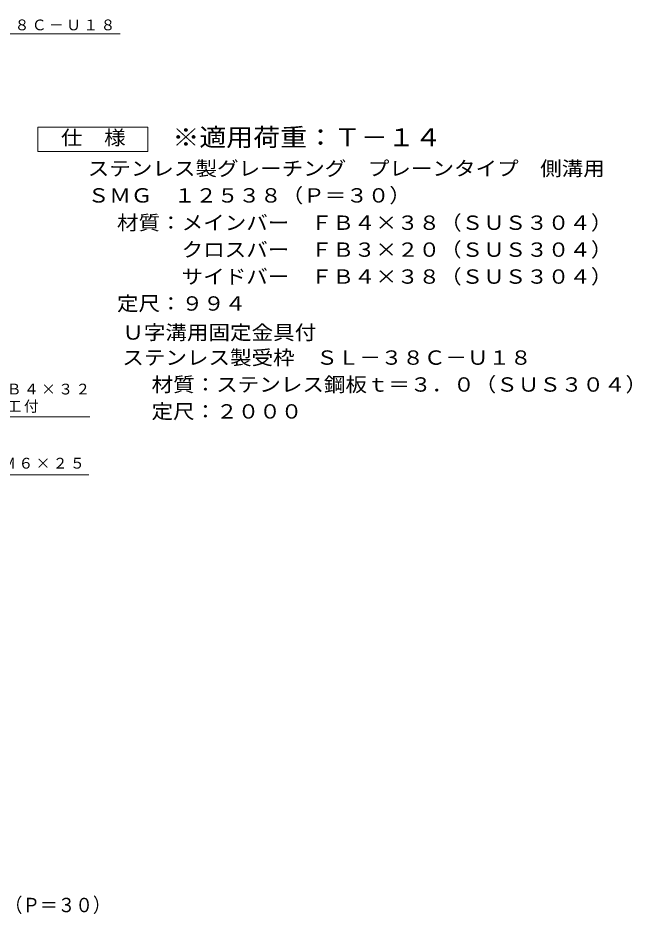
# Model space of a CAD drawing. Units: millimetres, scale not verified. Extents: x -271 to 412, y -387 to 295.
# Drawn here: x 161 to 411.8, y -377.7 to -11.6 of the extents above; entities that cross this region are included whole.
import ezdxf
from ezdxf.enums import TextEntityAlignment as Align

# ---------------------------------------------------------------- set-up
doc = ezdxf.new("R2010")
doc.units = ezdxf.units.MM
doc.header["$LTSCALE"] = 2
doc.layers.add('D-5', color=7, linetype='Continuous', lineweight=9)
doc.layers.add('F-0_F-0ﾚｲﾔ', color=2, linetype='Continuous')
doc.styles.add('ＭＳ ゴシック', font='')
doc.styles.get('ＭＳ ゴシック').set_extended_font_data('MS Gothic')

msp = doc.modelspace()

# ---------------------------------------------------------------- linework, layer by layer
at = {"layer": 'D-5'}
for p, q in [((202.754, -18.081), (74.792, -18.081)), ((190.321, -174.609), (109.549, -174.609)), ((110.135, -198.22), (189.906, -198.22))]:
    msp.add_line(p, q, dxfattribs=at)
msp.add_lwpolyline([(169.095, -66.195), (169.095, -56.195), (214.095, -56.195), (214.095, -66.195)], close=True, dxfattribs=at)

# ---------------------------------------------------------------- texts
at = {"layer": 'D-5', "color": 2, "style": 'ＭＳ ゴシック', "width": 1.1}
for s, p in [('仕\u3000様', (178.595, -65.194)), ('ステンレス製グレーチング\u3000プレーンタイプ\u3000側溝用', (189.513, -77.779)), ('ＳＭＧ\u3000１２５３８（Ｐ＝３０）', (189.513, -88.779)), ('材質：メインバー\u3000ＦＢ４×３８（ＳＵＳ３０４）', (201.456, -99.941)), ('\u3000\u3000\u3000クロスバー\u3000ＦＢ３×２０（ＳＵＳ３０４）', (201.456, -110.941)), ('\u3000\u3000\u3000サイドバー\u3000ＦＢ４×３８（ＳＵＳ３０４）', (201.456, -121.941)), ('定尺：９９４', (201.456, -132.941)), ('Ｕ字溝用固定金具付', (203.626, -144.787)), ('ステンレス製受枠\u3000ＳＬ－３８Ｃ－Ｕ１８', (203.626, -155.047)), ('材質：ステンレス鋼板ｔ＝３．０（ＳＵＳ３０４）', (215.568, -166.047)), ('定尺：２０００', (215.568, -177.047))]:
    msp.add_text(s, height=5.865, dxfattribs=at).set_placement(p, align=Align.BOTTOM_LEFT)
at = {"layer": 'D-5', "color": 3, "style": 'ＭＳ ゴシック', "width": 1.1}
msp.add_text('※適用荷重：Ｔ－１４', height=7.331, dxfattribs=at).set_placement((224.095, -66.195), align=Align.BOTTOM_LEFT)
at = {"layer": 'D-5', "char_height": 4.399, "attachment_point": 7, "style": 'ＭＳ ゴシック'}
for s, insert in [('\\T1.17;ステンレス製受枠ＳＬ－３８Ｃ－Ｕ１８', (75.415, -17.129)), ('\\T1.17;固定金具：ＦＢ４×３２', (114.321, -165.942)), ('\\T1.17;Ｍ６タップ加工付', (114.321, -172.942)), ('\\T1.17;六角ボルト：Ｍ６×２５', (112.084, -196.22))]:
    msp.add_mtext(s, dxfattribs=dict(at, insert=insert))
at = {"layer": 'F-0_F-0ﾚｲﾔ', "style": 'ＭＳ ゴシック', "width": 0.9}
msp.add_text('ステンレス製グレーチング\u3000プレーンタイプ\u3000側溝用\u3000ＳＭＧ\u3000１２５３８（Ｐ＝３０）', height=5.865, dxfattribs=at).set_placement((-89.164, -378.728), align=Align.BOTTOM_LEFT)

doc.saveas('drawing.dxf')
